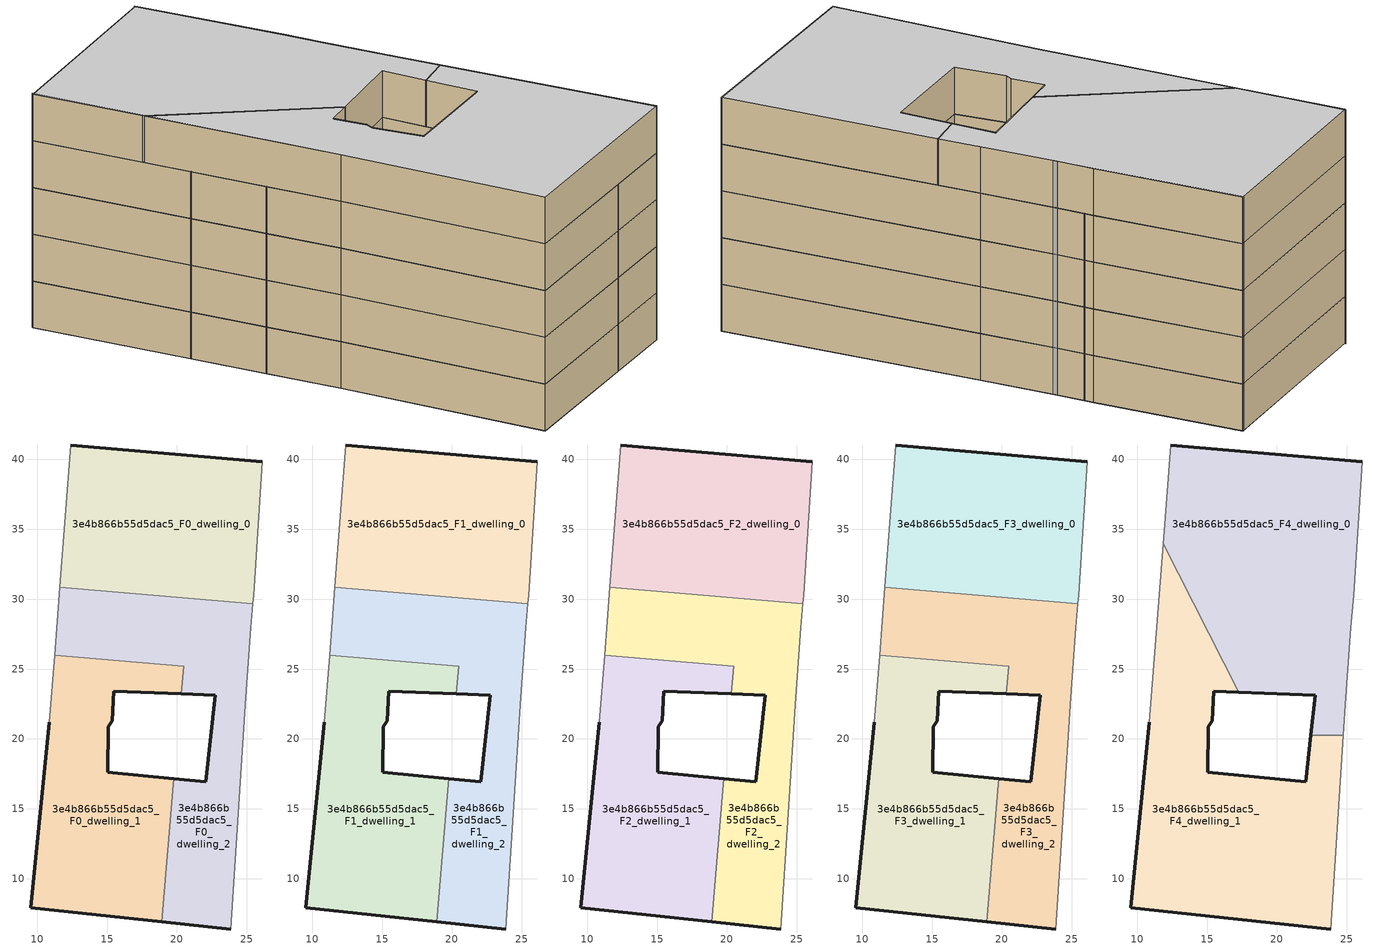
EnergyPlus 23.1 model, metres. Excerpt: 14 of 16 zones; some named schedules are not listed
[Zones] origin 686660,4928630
3e4b866b55d5dac5_F0_dwelling_0
 floor ground (EU_floor_Construction): 25.42,29.67 25.48,30.29 26.11,39.85 12.42,41.03 11.62,30.86 z0
 wall outside (EU_wall_Construction): 12.42,41.03 26.11,39.85 z0:3
 wall adiabatic (EU_wall_Construction): 26.11,39.85 25.48,30.29 25.42,29.67 / 11.62,30.86 12.42,41.03 z0:3
 wall to 3e4b866b55d5dac5_F0_dwelling_2 (EU_wall_Construction): 25.42,29.67 11.62,30.86 z0:3
3e4b866b55d5dac5_F0_dwelling_1
 floor ground (EU_floor_Construction): 18.9,6.93 19.79,17.15 15.06,17.61 15.09,20.87 15.38,21.3 15.46,23.42 20.31,23.23 20.48,25.19 11.24,25.99 10.87,21.2 9.53,7.92 z0
 wall outside (EU_wall_Construction): 18.9,6.93 9.53,7.92 10.87,21.2 / 20.31,23.23 15.46,23.42 15.38,21.3 15.09,20.87 15.06,17.61 19.79,17.15 z0:3
 wall to 3e4b866b55d5dac5_F0_dwelling_2 (EU_wall_Construction): 19.79,17.15 18.9,6.93 / 11.24,25.99 20.48,25.19 20.31,23.23 z0:3
 wall adiabatic (EU_wall_Construction): 10.87,21.2 11.24,25.99 z0:3
3e4b866b55d5dac5_F0_dwelling_2
 floor ground (EU_floor_Construction): 23.85,6.4 24.92,22.98 25.27,27.95 25.42,29.67 11.62,30.86 11.24,25.99 20.48,25.19 20.31,23.23 22.75,23.13 22.06,16.92 19.79,17.15 18.9,6.93 z0
 wall outside (EU_wall_Construction): 23.85,6.4 18.9,6.93 / 19.79,17.15 22.06,16.92 22.75,23.13 20.31,23.23 z0:3
 wall adiabatic (EU_wall_Construction): 11.24,25.99 11.62,30.86 / 25.42,29.67 25.27,27.95 24.92,22.98 23.85,6.4 z0:3
3e4b866b55d5dac5_F1_dwelling_0
 floor to 3e4b866b55d5dac5_F0_dwelling_0 (EU_floor_Construction): 25.42,29.67 25.48,30.29 26.11,39.85 12.42,41.03 11.62,30.86 z3
 wall outside (EU_wall_Construction): 12.42,41.03 26.11,39.85 z3:6
 wall adiabatic (EU_wall_Construction): 26.11,39.85 25.48,30.29 25.42,29.67 / 11.62,30.86 12.42,41.03 z3:6
 wall to 3e4b866b55d5dac5_F1_dwelling_2 (EU_wall_Construction): 25.42,29.67 11.62,30.86 z3:6
3e4b866b55d5dac5_F1_dwelling_1
 floor to 3e4b866b55d5dac5_F0_dwelling_1 (EU_floor_Construction): 18.9,6.93 19.79,17.15 15.06,17.61 15.09,20.87 15.38,21.3 15.46,23.42 20.31,23.23 20.48,25.19 11.24,25.99 10.87,21.2 9.53,7.92 z3
 wall outside (EU_wall_Construction): 18.9,6.93 9.53,7.92 10.87,21.2 / 20.31,23.23 15.46,23.42 15.38,21.3 15.09,20.87 15.06,17.61 19.79,17.15 z3:6
 wall to 3e4b866b55d5dac5_F1_dwelling_2 (EU_wall_Construction): 19.79,17.15 18.9,6.93 / 11.24,25.99 20.48,25.19 20.31,23.23 z3:6
 wall adiabatic (EU_wall_Construction): 10.87,21.2 11.24,25.99 z3:6
3e4b866b55d5dac5_F1_dwelling_2
 floor to 3e4b866b55d5dac5_F0_dwelling_2 (EU_floor_Construction): 23.85,6.4 24.92,22.98 25.27,27.95 25.42,29.67 11.62,30.86 11.24,25.99 20.48,25.19 20.31,23.23 22.75,23.13 22.06,16.92 19.79,17.15 18.9,6.93 z3
 wall outside (EU_wall_Construction): 23.85,6.4 18.9,6.93 / 19.79,17.15 22.06,16.92 22.75,23.13 20.31,23.23 z3:6
 wall adiabatic (EU_wall_Construction): 11.24,25.99 11.62,30.86 / 25.42,29.67 25.27,27.95 24.92,22.98 23.85,6.4 z3:6
3e4b866b55d5dac5_F2_dwelling_0
 floor to 3e4b866b55d5dac5_F1_dwelling_0 (EU_floor_Construction): 25.42,29.67 25.48,30.29 26.11,39.85 12.42,41.03 11.62,30.86 z6
 wall outside (EU_wall_Construction): 12.42,41.03 26.11,39.85 z6:9
 wall adiabatic (EU_wall_Construction): 26.11,39.85 25.48,30.29 25.42,29.67 / 11.62,30.86 12.42,41.03 z6:9
 wall to 3e4b866b55d5dac5_F2_dwelling_2 (EU_wall_Construction): 25.42,29.67 11.62,30.86 z6:9
3e4b866b55d5dac5_F2_dwelling_1
 floor to 3e4b866b55d5dac5_F1_dwelling_1 (EU_floor_Construction): 18.9,6.93 19.79,17.15 15.06,17.61 15.09,20.87 15.38,21.3 15.46,23.42 20.31,23.23 20.48,25.19 11.24,25.99 10.87,21.2 9.53,7.92 z6
 wall outside (EU_wall_Construction): 18.9,6.93 9.53,7.92 10.87,21.2 / 20.31,23.23 15.46,23.42 15.38,21.3 15.09,20.87 15.06,17.61 19.79,17.15 z6:9
 wall to 3e4b866b55d5dac5_F2_dwelling_2 (EU_wall_Construction): 19.79,17.15 18.9,6.93 / 11.24,25.99 20.48,25.19 20.31,23.23 z6:9
 wall adiabatic (EU_wall_Construction): 10.87,21.2 11.24,25.99 z6:9
3e4b866b55d5dac5_F2_dwelling_2
 floor to 3e4b866b55d5dac5_F1_dwelling_2 (EU_floor_Construction): 23.85,6.4 24.92,22.98 25.27,27.95 25.42,29.67 11.62,30.86 11.24,25.99 20.48,25.19 20.31,23.23 22.75,23.13 22.06,16.92 19.79,17.15 18.9,6.93 z6
 wall outside (EU_wall_Construction): 23.85,6.4 18.9,6.93 / 19.79,17.15 22.06,16.92 22.75,23.13 20.31,23.23 z6:9
 wall adiabatic (EU_wall_Construction): 11.24,25.99 11.62,30.86 / 25.42,29.67 25.27,27.95 24.92,22.98 23.85,6.4 z6:9
3e4b866b55d5dac5_F3_dwelling_0
 floor to 3e4b866b55d5dac5_F2_dwelling_0 (EU_floor_Construction): 25.42,29.67 25.48,30.29 26.11,39.85 12.42,41.03 11.62,30.86 z9
 wall outside (EU_wall_Construction): 12.42,41.03 26.11,39.85 z9:12
 wall adiabatic (EU_wall_Construction): 26.11,39.85 25.48,30.29 25.42,29.67 / 11.62,30.86 12.42,41.03 z9:12
 wall to 3e4b866b55d5dac5_F3_dwelling_2 (EU_wall_Construction): 25.42,29.67 11.62,30.86 z9:12
3e4b866b55d5dac5_F3_dwelling_1
 floor to 3e4b866b55d5dac5_F2_dwelling_1 (EU_floor_Construction): 18.9,6.93 19.79,17.15 15.06,17.61 15.09,20.87 15.38,21.3 15.46,23.42 20.31,23.23 20.48,25.19 11.24,25.99 10.87,21.2 9.53,7.92 z9
 wall outside (EU_wall_Construction): 18.9,6.93 9.53,7.92 10.87,21.2 / 20.31,23.23 15.46,23.42 15.38,21.3 15.09,20.87 15.06,17.61 19.79,17.15 z9:12
 wall to 3e4b866b55d5dac5_F3_dwelling_2 (EU_wall_Construction): 19.79,17.15 18.9,6.93 / 11.24,25.99 20.48,25.19 20.31,23.23 z9:12
 wall adiabatic (EU_wall_Construction): 10.87,21.2 11.24,25.99 z9:12
3e4b866b55d5dac5_F3_dwelling_2
 floor to 3e4b866b55d5dac5_F2_dwelling_2 (EU_floor_Construction): 23.85,6.4 24.92,22.98 25.27,27.95 25.42,29.67 11.62,30.86 11.24,25.99 20.48,25.19 20.31,23.23 22.75,23.13 22.06,16.92 19.79,17.15 18.9,6.93 z9
 wall outside (EU_wall_Construction): 23.85,6.4 18.9,6.93 / 19.79,17.15 22.06,16.92 22.75,23.13 20.31,23.23 z9:12
 wall adiabatic (EU_wall_Construction): 11.24,25.99 11.62,30.86 / 25.42,29.67 25.27,27.95 24.92,22.98 23.85,6.4 z9:12
3e4b866b55d5dac5_F4_dwelling_0
 floor to 3e4b866b55d5dac5_F3_dwelling_0 (EU_floor_Construction): 25.42,29.67 25.48,30.29 26.11,39.85 12.42,41.03 11.86,33.95 13.53,30.7 z12
 floor to 3e4b866b55d5dac5_F3_dwelling_2 (EU_floor_Construction): 24.75,20.28 24.92,22.98 25.27,27.95 25.42,29.67 13.53,30.7 16.15,25.56 20.48,25.19 20.31,23.23 22.75,23.13 22.43,20.28 z12
 floor to 3e4b866b55d5dac5_F3_dwelling_1 (EU_floor_Construction): 20.31,23.23 20.48,25.19 16.15,25.56 17.28,23.35 z12
 wall outside (EU_wall_Construction): 22.43,20.28 22.75,23.13 17.28,23.35 / 12.42,41.03 26.11,39.85 z12:15
 wall adiabatic (EU_wall_Construction): 26.11,39.85 25.48,30.29 25.27,27.95 24.92,22.98 24.75,20.28 / 11.86,33.96 12.42,41.03 z12:15
 wall to 3e4b866b55d5dac5_F4_dwelling_1 (EU_wall_Construction): 24.75,20.28 22.43,20.28 / 17.28,23.35 11.86,33.96 z12:15
 ceiling to 3e4b866b55d5dac5_F5_dwelling_0 (EU_floor_Construction): 26.11,39.85 25.48,30.29 25.27,27.95 24.92,22.98 24.75,20.28 22.43,20.28 22.75,23.13 17.28,23.35 11.86,33.96 12.42,41.03 z15
3e4b866b55d5dac5_F4_dwelling_1
 floor to 3e4b866b55d5dac5_F3_dwelling_1 (EU_floor_Construction): 18.9,6.93 19.79,17.15 15.06,17.61 15.09,20.87 15.38,21.3 15.46,23.42 17.28,23.35 16.15,25.56 11.24,25.99 10.87,21.2 9.53,7.92 z12
 floor to 3e4b866b55d5dac5_F3_dwelling_0 (EU_floor_Construction): 13.53,30.7 11.86,33.95 11.62,30.86 z12
 floor to 3e4b866b55d5dac5_F3_dwelling_2 (EU_floor_Construction): 23.85,6.4 24.75,20.28 22.43,20.28 22.06,16.92 19.79,17.15 18.9,6.93 z12; 16.15,25.56 13.53,30.7 11.62,30.86 11.24,25.99 z12
 wall outside (EU_wall_Construction): 17.28,23.35 15.46,23.42 15.38,21.3 15.09,20.87 15.06,17.61 22.06,16.92 22.43,20.28 / 23.85,6.4 9.53,7.92 10.87,21.2 z12:15
 wall adiabatic (EU_wall_Construction): 10.87,21.2 11.86,33.96 / 24.75,20.28 23.85,6.4 z12:15
 ceiling to 3e4b866b55d5dac5_F5_dwelling_1 (EU_floor_Construction): 11.86,33.96 17.28,23.35 15.46,23.42 15.38,21.3 15.09,20.87 15.06,17.61 22.06,16.92 22.43,20.28 24.75,20.28 23.85,6.4 9.53,7.92 10.87,21.2 z15
shading: 12.51,41.09 10.87,21.2 / 25.25,27.67 26.04,39.88 z0:15
[Building]
EU S2 Campaign: North Axis=0; Terrain=City; Solar Distribution=FullExterior
[Site:Location]
Bologna: Latitude=44.5; Longitude=11.25; Time Zone=1; Elevation=37
[SizingPeriod:WeatherFileDays]
AnnualSizingPeriod: Begin Month=1; Begin Day of Month=1; End Month=12; End Day of Month=31; Day of Week for Start Day=Monday; Use Weather File Daylight Saving Period=No; Use Weather File Rain and Snow Indicators=No
[MATERIAL]
EU_InternalMass_Material: Roughness=MediumRough; Thickness=0.1; Conductivity=1; Density=1800; Specific Heat=900; Thermal Absorptance=0.9; Solar Absorptance=0.7; Visible Absorptance=0.7
[MATERIAL:NOMASS] Roughness=MediumRough; Thermal Absorptance=0.9; Solar Absorptance=0.7; Visible Absorptance=0.7
Name | Thermal Resistance
EU_wall_NoMass | 0.905828
EU_floor_NoMass | 0.67114
[CONSTRUCTION]
EU_wall_Construction: EU_wall_NoMass
EU_floor_Construction: EU_floor_NoMass
EU_InternalMass_Construction: EU_InternalMass_Material
[ZONE] Type=1; Multiplier=1; Ceiling Height=autocalculate; Floor Area=autocalculate; Part of Total Floor Area=Yes
Name | Volume
3e4b866b55d5dac5_F0_dwelling_0; 3e4b866b55d5dac5_F1_dwelling_0; 3e4b866b55d5dac5_F2_dwelling_0; 3e4b866b55d5dac5_F3_dwelling_0 | 422.509
3e4b866b55d5dac5_F4_dwelling_0 | 633.785
3e4b866b55d5dac5_F0_dwelling_1; 3e4b866b55d5dac5_F1_dwelling_1; 3e4b866b55d5dac5_F2_dwelling_1; 3e4b866b55d5dac5_F3_dwelling_1 | 422.514
3e4b866b55d5dac5_F4_dwelling_1 | 633.766
3e4b866b55d5dac5_F0_dwelling_2; 3e4b866b55d5dac5_F1_dwelling_2; 3e4b866b55d5dac5_F2_dwelling_2; 3e4b866b55d5dac5_F3_dwelling_2 | 422.512
[INTERNALMASS] Construction=EU_InternalMass_Construction
Name | Zone or ZoneList | Surface Area
3e4b866b55d5dac5_F0_dwelling_0_EU_InternalMass | 3e4b866b55d5dac5_F0_dwelling_0 | 140.838
3e4b866b55d5dac5_F0_dwelling_1_EU_InternalMass | 3e4b866b55d5dac5_F0_dwelling_1 | 140.836
3e4b866b55d5dac5_F0_dwelling_2_EU_InternalMass | 3e4b866b55d5dac5_F0_dwelling_2 | 140.837
3e4b866b55d5dac5_F1_dwelling_0_EU_InternalMass | 3e4b866b55d5dac5_F1_dwelling_0 | 140.838
3e4b866b55d5dac5_F1_dwelling_1_EU_InternalMass | 3e4b866b55d5dac5_F1_dwelling_1 | 140.836
3e4b866b55d5dac5_F1_dwelling_2_EU_InternalMass | 3e4b866b55d5dac5_F1_dwelling_2 | 140.837
3e4b866b55d5dac5_F2_dwelling_0_EU_InternalMass | 3e4b866b55d5dac5_F2_dwelling_0 | 140.838
3e4b866b55d5dac5_F2_dwelling_1_EU_InternalMass | 3e4b866b55d5dac5_F2_dwelling_1 | 140.836
3e4b866b55d5dac5_F2_dwelling_2_EU_InternalMass | 3e4b866b55d5dac5_F2_dwelling_2 | 140.837
3e4b866b55d5dac5_F3_dwelling_0_EU_InternalMass | 3e4b866b55d5dac5_F3_dwelling_0 | 140.838
3e4b866b55d5dac5_F3_dwelling_1_EU_InternalMass | 3e4b866b55d5dac5_F3_dwelling_1 | 140.836
3e4b866b55d5dac5_F3_dwelling_2_EU_InternalMass | 3e4b866b55d5dac5_F3_dwelling_2 | 140.837
3e4b866b55d5dac5_F4_dwelling_0_EU_InternalMass | 3e4b866b55d5dac5_F4_dwelling_0 | 211.262
3e4b866b55d5dac5_F4_dwelling_1_EU_InternalMass | 3e4b866b55d5dac5_F4_dwelling_1 | 211.256
[OTHEREQUIPMENT] Fuel Type=Electricity; Design Level Calculation Method=Watts/Area; Power per Zone Floor Area=1; Fraction Latent=0; Fraction Radiant=0; Fraction Lost=0; Carbon Dioxide Generation Rate=0; EndUse Subcategory=EU_Step8_InternalGains
Name | Zone or ZoneList or Space or SpaceList | Schedule
EU_Step8_InternalGain_3e4b866b55d5dac5_F0_dwelling_0_f000 | 3e4b866b55d5dac5_F0_dwelling_0 | EU_Step8_GainSchedule_3e4b866b55d5dac5_F0_dwelling_0_f000
EU_Step8_InternalGain_3e4b866b55d5dac5_F0_dwelling_1_f000 | 3e4b866b55d5dac5_F0_dwelling_1 | EU_Step8_GainSchedule_3e4b866b55d5dac5_F0_dwelling_1_f000
EU_Step8_InternalGain_3e4b866b55d5dac5_F0_dwelling_2_f000 | 3e4b866b55d5dac5_F0_dwelling_2 | EU_Step8_GainSchedule_3e4b866b55d5dac5_F0_dwelling_2_f000
EU_Step8_InternalGain_3e4b866b55d5dac5_F1_dwelling_0_f000 | 3e4b866b55d5dac5_F1_dwelling_0 | EU_Step8_GainSchedule_3e4b866b55d5dac5_F1_dwelling_0_f000
EU_Step8_InternalGain_3e4b866b55d5dac5_F1_dwelling_1_f000 | 3e4b866b55d5dac5_F1_dwelling_1 | EU_Step8_GainSchedule_3e4b866b55d5dac5_F1_dwelling_1_f000
EU_Step8_InternalGain_3e4b866b55d5dac5_F1_dwelling_2_f000 | 3e4b866b55d5dac5_F1_dwelling_2 | EU_Step8_GainSchedule_3e4b866b55d5dac5_F1_dwelling_2_f000
EU_Step8_InternalGain_3e4b866b55d5dac5_F2_dwelling_0_f000 | 3e4b866b55d5dac5_F2_dwelling_0 | EU_Step8_GainSchedule_3e4b866b55d5dac5_F2_dwelling_0_f000
EU_Step8_InternalGain_3e4b866b55d5dac5_F2_dwelling_1_f000 | 3e4b866b55d5dac5_F2_dwelling_1 | EU_Step8_GainSchedule_3e4b866b55d5dac5_F2_dwelling_1_f000
EU_Step8_InternalGain_3e4b866b55d5dac5_F2_dwelling_2_f000 | 3e4b866b55d5dac5_F2_dwelling_2 | EU_Step8_GainSchedule_3e4b866b55d5dac5_F2_dwelling_2_f000
EU_Step8_InternalGain_3e4b866b55d5dac5_F3_dwelling_0_f000 | 3e4b866b55d5dac5_F3_dwelling_0 | EU_Step8_GainSchedule_3e4b866b55d5dac5_F3_dwelling_0_f000
EU_Step8_InternalGain_3e4b866b55d5dac5_F3_dwelling_1_f000 | 3e4b866b55d5dac5_F3_dwelling_1 | EU_Step8_GainSchedule_3e4b866b55d5dac5_F3_dwelling_1_f000
EU_Step8_InternalGain_3e4b866b55d5dac5_F3_dwelling_2_f000 | 3e4b866b55d5dac5_F3_dwelling_2 | EU_Step8_GainSchedule_3e4b866b55d5dac5_F3_dwelling_2_f000
EU_Step8_InternalGain_3e4b866b55d5dac5_F4_dwelling_0_f000 | 3e4b866b55d5dac5_F4_dwelling_0 | EU_Step8_GainSchedule_3e4b866b55d5dac5_F4_dwelling_0_f000
EU_Step8_InternalGain_3e4b866b55d5dac5_F4_dwelling_1_f000 | 3e4b866b55d5dac5_F4_dwelling_1 | EU_Step8_GainSchedule_3e4b866b55d5dac5_F4_dwelling_1_f000
[ZONEVENTILATION:DESIGNFLOWRATE] Schedule=EU_AlwaysOn; Design Flow Rate Calculation Method=AirChanges/Hour; Air Changes per Hour=0.73129; Ventilation Type=Natural; Fan Pressure Rise=0; Fan Total Efficiency=1; Constant Term Coefficient=1; Temperature Term Coefficient=0; Velocity Term Coefficient=0; Velocity Squared Term Coefficient=0; Minimum Indoor Temperature=-100; Maximum Indoor Temperature=100; Delta Temperature=-100; Minimum Outdoor Temperature=-100; Maximum Outdoor Temperature=100; Maximum Wind Speed=40
Name | Zone or ZoneList or Space or SpaceList
EU_ConstantAir_3e4b866b55d5dac5_F0_dwelling_0 | 3e4b866b55d5dac5_F0_dwelling_0
EU_ConstantAir_3e4b866b55d5dac5_F0_dwelling_1 | 3e4b866b55d5dac5_F0_dwelling_1
EU_ConstantAir_3e4b866b55d5dac5_F0_dwelling_2 | 3e4b866b55d5dac5_F0_dwelling_2
EU_ConstantAir_3e4b866b55d5dac5_F1_dwelling_0 | 3e4b866b55d5dac5_F1_dwelling_0
EU_ConstantAir_3e4b866b55d5dac5_F1_dwelling_1 | 3e4b866b55d5dac5_F1_dwelling_1
EU_ConstantAir_3e4b866b55d5dac5_F1_dwelling_2 | 3e4b866b55d5dac5_F1_dwelling_2
EU_ConstantAir_3e4b866b55d5dac5_F2_dwelling_0 | 3e4b866b55d5dac5_F2_dwelling_0
EU_ConstantAir_3e4b866b55d5dac5_F2_dwelling_1 | 3e4b866b55d5dac5_F2_dwelling_1
EU_ConstantAir_3e4b866b55d5dac5_F2_dwelling_2 | 3e4b866b55d5dac5_F2_dwelling_2
EU_ConstantAir_3e4b866b55d5dac5_F3_dwelling_0 | 3e4b866b55d5dac5_F3_dwelling_0
EU_ConstantAir_3e4b866b55d5dac5_F3_dwelling_1 | 3e4b866b55d5dac5_F3_dwelling_1
EU_ConstantAir_3e4b866b55d5dac5_F3_dwelling_2 | 3e4b866b55d5dac5_F3_dwelling_2
EU_ConstantAir_3e4b866b55d5dac5_F4_dwelling_0 | 3e4b866b55d5dac5_F4_dwelling_0
EU_ConstantAir_3e4b866b55d5dac5_F4_dwelling_1 | 3e4b866b55d5dac5_F4_dwelling_1
[HVACTEMPLATE:THERMOSTAT] Constant Heating Setpoint=20; Constant Cooling Setpoint=50
EU_HeatOnly_3e4b866b55d5dac5_F0_dwelling_0; EU_HeatOnly_3e4b866b55d5dac5_F0_dwelling_1; EU_HeatOnly_3e4b866b55d5dac5_F0_dwelling_2; EU_HeatOnly_3e4b866b55d5dac5_F1_dwelling_0; EU_HeatOnly_3e4b866b55d5dac5_F1_dwelling_1; EU_HeatOnly_3e4b866b55d5dac5_F1_dwelling_2; EU_HeatOnly_3e4b866b55d5dac5_F2_dwelling_0; EU_HeatOnly_3e4b866b55d5dac5_F2_dwelling_1; EU_HeatOnly_3e4b866b55d5dac5_F2_dwelling_2; EU_HeatOnly_3e4b866b55d5dac5_F3_dwelling_0; EU_HeatOnly_3e4b866b55d5dac5_F3_dwelling_1; EU_HeatOnly_3e4b866b55d5dac5_F3_dwelling_2; EU_HeatOnly_3e4b866b55d5dac5_F4_dwelling_0; EU_HeatOnly_3e4b866b55d5dac5_F4_dwelling_1; EU_HeatOnly_3e4b866b55d5dac5_F5_dwelling_0; EU_HeatOnly_3e4b866b55d5dac5_F5_dwelling_1
[HVACTEMPLATE:ZONE:IDEALLOADSAIRSYSTEM] System Availability Schedule=EU_AlwaysOn; Maximum Heating Supply Air Temperature=50; Minimum Cooling Supply Air Temperature=13; Maximum Heating Supply Air Humidity Ratio=0.0156; Minimum Cooling Supply Air Humidity Ratio=0.0077; Heating Limit=NoLimit; Cooling Limit=NoLimit; Heating Availability Schedule=EU_AlwaysOn; Cooling Availability Schedule=EU_CoolingOff; Dehumidification Control Type=ConstantSensibleHeatRatio; Cooling Sensible Heat Ratio=0.7; Dehumidification Setpoint=60; Humidification Control Type=None; Humidification Setpoint=30; Outdoor Air Method=None; Outdoor Air Flow Rate per Person=0.00944; Outdoor Air Flow Rate per Zone Floor Area=0; Outdoor Air Flow Rate per Zone=0; Demand Controlled Ventilation Type=None; Outdoor Air Economizer Type=NoEconomizer; Heat Recovery Type=None; Sensible Heat Recovery Effectiveness=0.7; Latent Heat Recovery Effectiveness=0.65
Name | Template Thermostat
3e4b866b55d5dac5_F0_dwelling_0 | EU_HeatOnly_3e4b866b55d5dac5_F0_dwelling_0
3e4b866b55d5dac5_F0_dwelling_1 | EU_HeatOnly_3e4b866b55d5dac5_F0_dwelling_1
3e4b866b55d5dac5_F0_dwelling_2 | EU_HeatOnly_3e4b866b55d5dac5_F0_dwelling_2
3e4b866b55d5dac5_F1_dwelling_0 | EU_HeatOnly_3e4b866b55d5dac5_F1_dwelling_0
3e4b866b55d5dac5_F1_dwelling_1 | EU_HeatOnly_3e4b866b55d5dac5_F1_dwelling_1
3e4b866b55d5dac5_F1_dwelling_2 | EU_HeatOnly_3e4b866b55d5dac5_F1_dwelling_2
3e4b866b55d5dac5_F2_dwelling_0 | EU_HeatOnly_3e4b866b55d5dac5_F2_dwelling_0
3e4b866b55d5dac5_F2_dwelling_1 | EU_HeatOnly_3e4b866b55d5dac5_F2_dwelling_1
3e4b866b55d5dac5_F2_dwelling_2 | EU_HeatOnly_3e4b866b55d5dac5_F2_dwelling_2
3e4b866b55d5dac5_F3_dwelling_0 | EU_HeatOnly_3e4b866b55d5dac5_F3_dwelling_0
